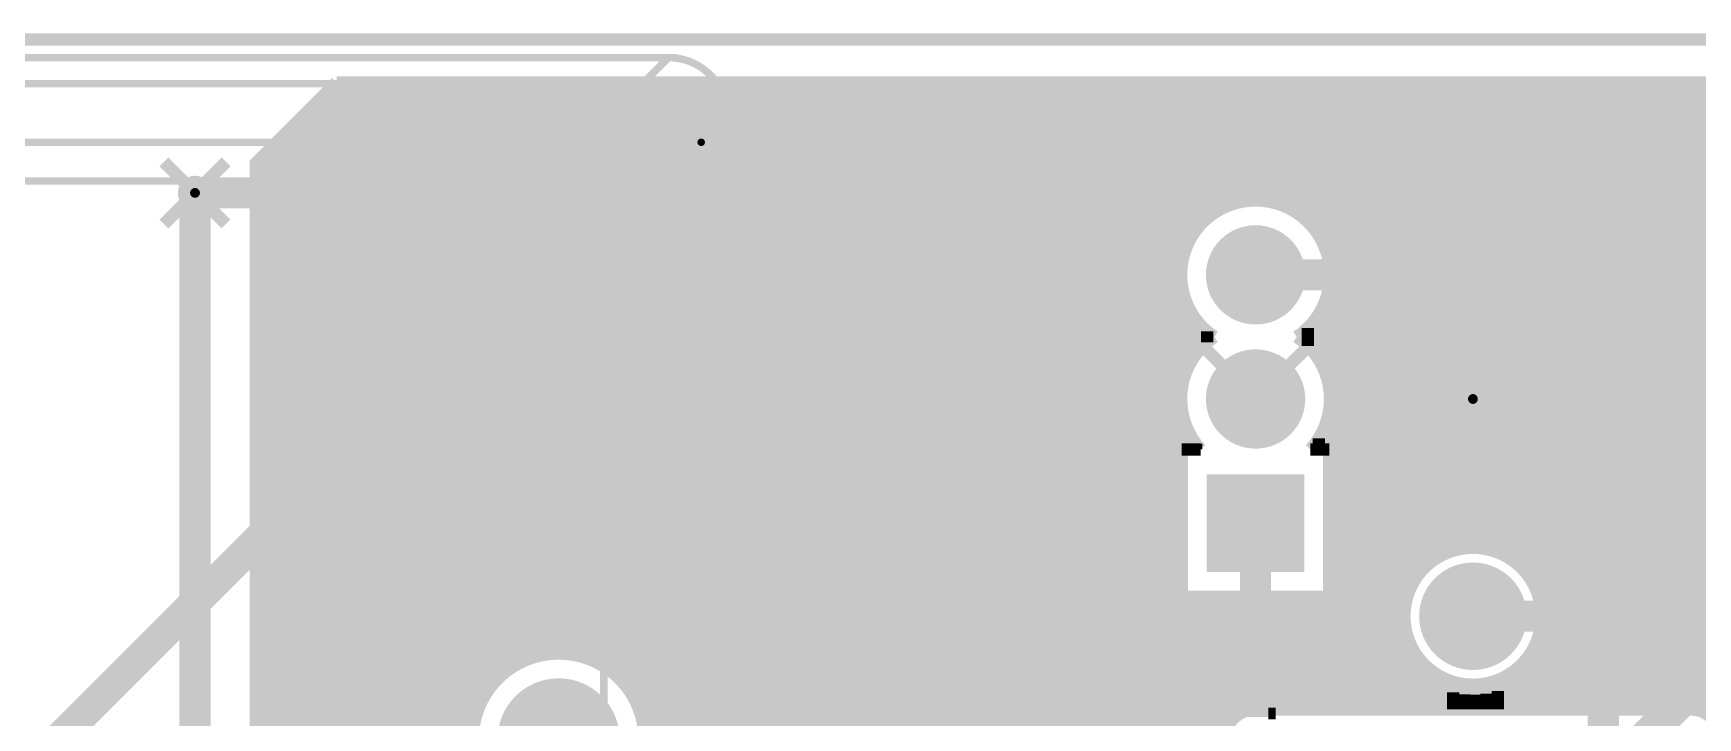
# Model space of a CAD drawing. Extents: x -20 to 155, y -91 to 215.
# Drawn here: x 91.21 to 125.25, y 201.12 to 215.13 of the extents above; entities that cross this region are included whole.
import ezdxf

# ---------------------------------------------------------------- set-up
doc = ezdxf.new("R2010")
doc.units = 0
doc.header["$MEASUREMENT"] = 0
doc.layers.get('0').update_dxf_attribs({"linetype": 'CONTINUOUS'})
for name, color, linetype in [('25-334-0_BOT', 7, 'CONTINUOUS'), ('25-334-0_DRD', 7, 'CONTINUOUS'), ('25-334-0_DRL', 2, 'CONTINUOUS'), ('25-334-0_IN1', 4, 'CONTINUOUS'), ('25-334-0_IN2', 3, 'CONTINUOUS'), ('25-334-0_SMB', 5, 'CONTINUOUS'), ('25-334-0_SMT', 10, 'CONTINUOUS'), ('25-334-0_SPT', 14, 'CONTINUOUS'), ('25-334-0_SST', 12, 'CONTINUOUS'), ('25-334-0_TOP', 11, 'CONTINUOUS'), ('THRUHOLE_TAP', 15, 'CONTINUOUS')]:
    doc.layers.add(name, color=color, linetype=linetype)

# ---------------------------------------------------------------- blocks, each defined once
blk = doc.blocks.new('ROUND_7')
at = {"const_width": 1.016}
blk.add_lwpolyline([(-0.508, 0, 1), (0.508, 0, 1)], format="xyb", close=True, dxfattribs=at)
blk = doc.blocks.new('ROUND_19')
at = {"const_width": 1.24968}
blk.add_lwpolyline([(-0.62484, 0, 1), (0.62484, 0, 1)], format="xyb", close=True, dxfattribs=at)
blk = doc.blocks.new('ROUND_28')
at = {"const_width": 1.09982}
blk.add_lwpolyline([(-0.54991, 0, 1), (0.54991, 0, 1)], format="xyb", close=True, dxfattribs=at)
blk = doc.blocks.new('SQUARE_32')
blk.add_solid([(0.99949, 0.99949), (0.99949, -0.99949), (-0.99949, 0.99949), (-0.99949, -0.99949)])
blk = doc.blocks.new('ROUND_66')
at = {"const_width": 0.35052}
blk.add_lwpolyline([(-0.17526, 0, 1), (0.17526, 0, 1)], format="xyb", close=True, dxfattribs=at)
blk = doc.blocks.new('ROUND_3')
at = {"const_width": 0.50038}
blk.add_lwpolyline([(-0.25019, 0, 1), (0.25019, 0, 1)], format="xyb", close=True, dxfattribs=at)
blk = doc.blocks.new('ROUND_72')
at = {"const_width": 0.7493}
blk.add_lwpolyline([(-0.37465, 0, 1), (0.37465, 0, 1)], format="xyb", close=True, dxfattribs=at)
blk = doc.blocks.new('ROUND_80')
at = {"const_width": 0.54991}
blk.add_lwpolyline([(-0.274954, 0, 1), (0.274954, 0, 1)], format="xyb", close=True, dxfattribs=at)
blk = doc.blocks.new('ROUND_87')
at = {"const_width": 0.10033}
blk.add_lwpolyline([(-0.050164, 0, 1), (0.050164, 0, 1)], format="xyb", close=True, dxfattribs=at)
blk = doc.blocks.new('RECTANGLE_4')
blk.add_solid([(1.30048, 0.6477), (1.30048, -0.6477), (-1.30048, 0.6477), (-1.30048, -0.6477)])
blk = doc.blocks.new('RECTANGLE_5')
blk.add_solid([(0.4826, 0.4064), (0.4826, -0.4064), (-0.4826, 0.4064), (-0.4826, -0.4064)])
blk = doc.blocks.new('RECTANGLE_10')
blk.add_solid([(0.9017, 0.508), (0.9017, -0.508), (-0.9017, 0.508), (-0.9017, -0.508)])
blk = doc.blocks.new('ROUND_70')
at = {"const_width": 0.0762}
blk.add_lwpolyline([(-0.0381, 0, 1), (0.0381, 0, 1)], format="xyb", close=True, dxfattribs=at)
blk = doc.blocks.new('ROUND_75')
at = {"const_width": 0.10033}
blk.add_lwpolyline([(-0.050164, 0, 1), (0.050164, 0, 1)], format="xyb", close=True, dxfattribs=at)

msp = doc.modelspace()

# ---------------------------------------------------------------- linework, layer by layer
at = {"layer": '25-334-0_BOT', "const_width": 0.254}
for points in [[(97.409, 214.122), (95.758, 212.471), (95.758, 192.024), (86.487, 182.753)], [(97.3836, 214.0966), (97.3836, 179.0446)], [(131.91744, 214.122), (97.409, 214.122)], [(97.6122, 214.122), (97.6122, 179.0446)], [(97.8408, 214.122), (97.8408, 179.0446)], [(98.0694, 214.122), (98.0694, 179.0446)], [(98.298, 214.122), (98.298, 179.0446)], [(98.5266, 214.122), (98.5266, 179.0446)], [(98.7552, 214.122), (98.7552, 179.0446)], [(98.9838, 214.122), (98.9838, 179.0446)], [(99.2124, 214.122), (99.2124, 179.0446)], [(99.441, 214.122), (99.441, 179.0446)], [(99.6696, 214.122), (99.6696, 179.0446)], [(99.8982, 214.122), (99.8982, 179.0446)], [(100.1268, 214.122), (100.1268, 179.0446)], [(100.3554, 214.122), (100.3554, 201.41692)], [(100.584, 214.122), (100.584, 201.78522)], [(100.8126, 214.122), (100.8126, 202.0189)], [(101.0412, 214.122), (101.0412, 202.184)], [(101.2698, 214.122), (101.2698, 202.2983)], [(101.4984, 214.122), (101.4984, 202.37704)], [(101.727, 214.122), (101.727, 202.42276)], [(101.9556, 214.122), (101.9556, 202.43546)], [(102.1842, 214.122), (102.1842, 202.42022)], [(102.4128, 214.122), (102.4128, 202.3745)], [(102.6414, 214.122), (102.6414, 202.29576)], [(102.87, 214.122), (102.87, 202.17638)], [(103.0986, 214.122), (103.0986, 202.00874)], [(103.3272, 214.122), (103.3272, 201.77252)], [(103.5558, 214.122), (103.5558, 201.39406)], [(103.7844, 214.122), (103.7844, 179.0446)], [(104.013, 214.122), (104.013, 179.0446)], [(104.2416, 214.122), (104.2416, 179.0446)], [(104.4702, 214.122), (104.4702, 179.0446)], [(104.6988, 214.122), (104.6988, 179.0446)], [(104.9274, 214.122), (104.9274, 179.0446)], [(105.156, 214.122), (105.156, 179.0446)], [(105.3846, 214.122), (105.3846, 179.0446)], [(105.6132, 214.122), (105.6132, 179.0446)], [(105.8418, 214.122), (105.8418, 179.0446)], [(106.0704, 214.122), (106.0704, 179.0446)], [(106.299, 214.122), (106.299, 179.0446)], [(106.5276, 214.122), (106.5276, 179.0446)], [(106.7562, 214.122), (106.7562, 179.0446)], [(106.9848, 214.122), (106.9848, 179.0446)], [(107.2134, 214.122), (107.2134, 179.0446)], [(107.442, 214.122), (107.442, 179.0446)], [(107.6706, 214.122), (107.6706, 179.0446)], [(107.8992, 214.122), (107.8992, 179.0446)], [(108.1278, 214.122), (108.1278, 179.0446)], [(108.3564, 214.122), (108.3564, 179.0446)], [(108.585, 214.122), (108.585, 179.0446)], [(108.8136, 214.122), (108.8136, 179.0446)], [(109.0422, 214.122), (109.0422, 179.0446)], [(109.2708, 214.122), (109.2708, 179.0446)], [(109.4994, 214.122), (109.4994, 179.0446)], [(109.728, 214.122), (109.728, 179.0446)], [(109.9566, 214.122), (109.9566, 179.0446)], [(110.1852, 214.122), (110.1852, 179.0446)], [(110.4138, 214.122), (110.4138, 179.0446)], [(110.6424, 214.122), (110.6424, 179.0446)], [(110.871, 214.122), (110.871, 179.0446)], [(111.0996, 214.122), (111.0996, 179.0446)], [(111.3282, 214.122), (111.3282, 179.0446)], [(111.5568, 214.122), (111.5568, 179.0446)], [(111.7854, 214.122), (111.7854, 179.0446)], [(112.014, 214.122), (112.014, 179.0446)], [(112.2426, 214.122), (112.2426, 179.0446)], [(112.4712, 214.122), (112.4712, 179.0446)], [(112.6998, 214.122), (112.6998, 179.0446)], [(112.9284, 214.122), (112.9284, 179.0446)], [(113.157, 214.122), (113.157, 179.0446)], [(113.3856, 214.122), (113.3856, 179.18938)], [(113.6142, 214.122), (113.6142, 179.2732)], [(113.8428, 214.122), (113.8428, 179.29098)], [(114.0714, 214.122), (114.0714, 179.24526)], [(114.3, 214.122), (114.3, 179.12588)], [(114.5286, 214.122), (114.5286, 178.87442)], [(114.7572, 214.122), (114.7572, 210.65998)], [(114.9858, 214.122), (114.9858, 211.0994)], [(115.2144, 214.122), (115.2144, 211.34324)], [(115.443, 214.122), (115.443, 211.50326)], [(115.6716, 214.122), (115.6716, 211.61248)], [(115.9002, 214.122), (115.9002, 211.67852)], [(116.1288, 214.122), (116.1288, 211.70646)], [(116.3574, 214.122), (116.3574, 211.70138)], [(116.586, 214.122), (116.586, 211.66074)], [(116.8146, 214.122), (116.8146, 211.582)], [(117.0432, 214.122), (117.0432, 211.45754)], [(117.2718, 214.122), (117.2718, 211.27212)], [(117.5004, 214.122), (117.5004, 210.98764)], [(117.729, 214.122), (117.729, 201.295)], [(117.9576, 214.122), (117.9576, 201.295)], [(118.1862, 214.122), (118.1862, 201.295)], [(118.4148, 214.122), (118.4148, 201.295)], [(118.6434, 214.122), (118.6434, 201.295)], [(118.872, 214.122), (118.872, 201.295)], [(119.1006, 214.122), (119.1006, 203.62926)], [(119.3292, 214.122), (119.3292, 204.11694)], [(119.5578, 214.122), (119.5578, 204.37856)], [(119.7864, 214.122), (119.7864, 204.55636)], [(120.015, 214.122), (120.015, 204.67574)], [(120.2436, 214.122), (120.2436, 204.75448)], [(120.4722, 214.122), (120.4722, 204.79766)], [(120.7008, 214.122), (120.7008, 204.80782)], [(120.9294, 214.122), (120.9294, 204.78242)], [(121.158, 214.122), (121.158, 204.724)], [(121.3866, 214.122), (121.3866, 204.62748)], [(121.6152, 214.122), (121.6152, 204.48524)], [(121.8438, 214.122), (121.8438, 204.27696)], [(122.0724, 214.122), (122.0724, 203.9493)], [(122.301, 214.122), (122.301, 201.295)], [(122.5296, 214.122), (122.5296, 201.295)], [(122.7582, 214.122), (122.7582, 201.295)], [(122.9868, 214.122), (122.9868, 201.295)], [(123.2154, 214.122), (123.2154, 201.295)], [(123.444, 214.122), (123.444, 201.295)], [(123.6726, 214.122), (123.6726, 201.295)], [(123.9012, 214.122), (123.9012, 201.295)], [(124.1298, 214.122), (124.1298, 201.295)], [(124.3584, 214.122), (124.3584, 201.295)], [(124.587, 214.122), (124.587, 201.295)], [(124.8156, 214.122), (124.8156, 201.295)], [(125.0442, 214.122), (125.0442, 201.295)], [(125.2728, 214.122), (125.2728, 201.2696)], [(131.48056, 213.75624), (97.04324, 213.75624)], [(97.155, 213.868), (97.155, 179.0446)], [(131.71678, 213.98484), (97.27184, 213.98484)], [(96.6978, 213.4108), (96.6978, 179.0446)], [(131.32054, 213.52764), (96.81464, 213.52764)], [(96.9264, 213.6394), (96.9264, 179.0446)], [(131.14528, 213.07044), (96.35744, 213.07044)], [(96.4692, 213.1822), (96.4692, 179.0446)], [(131.21386, 213.29904), (96.58604, 213.29904)], [(96.012, 212.725), (96.012, 179.0446)], [(131.11226, 212.84184), (96.12884, 212.84184)], [(96.2406, 212.9536), (96.2406, 179.0446)], [(131.14274, 212.38464), (95.758, 212.38464)], [(95.7834, 212.4964), (95.7834, 179.0446)], [(131.10972, 212.61324), (95.90024, 212.61324)], [(131.21132, 212.15604), (95.758, 212.15604)], [(131.318, 211.92744), (95.758, 211.92744)], [(116.02974, 211.69884), (95.758, 211.69884)], [(131.47548, 211.69884), (116.37772, 211.69884)], [(115.38712, 211.47024), (95.758, 211.47024)], [(131.70916, 211.47024), (117.02288, 211.47024)], [(115.10772, 211.24164), (95.758, 211.24164)], [(114.92484, 211.01304), (95.758, 211.01304)], [(132.0927, 211.24164), (117.30228, 211.24164)], [(138.2014, 211.01304), (117.48262, 211.01304)], [(114.80292, 210.78444), (95.758, 210.78444)], [(138.13028, 210.78444), (117.60454, 210.78444)], [(114.72672, 210.55584), (95.758, 210.55584)], [(114.68608, 210.32724), (95.758, 210.32724)], [(138.09726, 210.55584), (117.68328, 210.55584)], [(138.09472, 210.32724), (117.72138, 210.32724)], [(114.68354, 210.09864), (95.758, 210.09864)], [(138.1252, 210.09864), (117.72646, 210.09864)], [(114.71402, 209.87004), (95.758, 209.87004)], [(114.78006, 209.64144), (95.758, 209.64144)], [(114.7572, 209.70748), (114.7572, 208.11998)], [(138.29792, 209.64144), (117.6274, 209.64144)], [(138.19124, 209.87004), (117.69598, 209.87004)], [(114.88928, 209.41284), (95.758, 209.41284)], [(114.9858, 209.2706), (114.9858, 208.5594)], [(117.5004, 209.38236), (117.5004, 208.44764)], [(138.3411, 209.41284), (117.51818, 209.41284)], [(115.05438, 209.18424), (95.758, 209.18424)], [(115.3033, 208.95564), (95.758, 208.95564)], [(115.2144, 209.02676), (115.2144, 208.80324)], [(138.3411, 208.95564), (117.1067, 208.95564)], [(117.2718, 209.09534), (117.2718, 208.73212)], [(138.3411, 209.18424), (117.35308, 209.18424)], [(115.13058, 208.72704), (95.758, 208.72704)], [(115.12804, 208.72196), (116.205, 207.645)], [(117.28196, 208.72196), (116.205, 207.645)], [(138.3411, 208.72704), (117.27688, 208.72704)], [(114.94262, 208.49844), (95.758, 208.49844)], [(114.81562, 208.26984), (95.758, 208.26984)], [(138.3411, 208.49844), (117.46738, 208.49844)], [(138.3411, 208.26984), (117.59438, 208.26984)], [(114.7318, 208.04124), (95.758, 208.04124)], [(138.3411, 208.04124), (117.67566, 208.04124)], [(114.68862, 207.81264), (95.758, 207.81264)], [(114.681, 207.58404), (95.758, 207.58404)], [(138.3411, 207.81264), (117.71884, 207.81264)], [(138.3411, 207.58404), (117.72646, 207.58404)], [(114.70894, 207.35544), (95.758, 207.35544)], [(138.3411, 207.35544), (117.70106, 207.35544)], [(114.77244, 207.12684), (95.758, 207.12684)], [(114.87658, 206.89824), (95.758, 206.89824)], [(114.7572, 207.16748), (114.7572, 206.61376)], [(138.96086, 206.89824), (117.53342, 206.89824)], [(138.3411, 207.12684), (117.63756, 207.12684)], [(115.03406, 206.66964), (95.758, 206.66964)], [(114.69624, 206.61376), (114.69624, 203.59624)], [(115.08232, 206.61376), (114.69624, 206.61376)], [(114.9858, 206.7306), (114.9858, 206.61376)], [(117.71376, 206.61376), (117.32514, 206.61376)], [(138.69162, 206.66964), (117.37594, 206.66964)], [(117.5004, 206.84236), (117.5004, 206.61376)], [(117.71376, 206.61376), (117.71376, 203.59624)], [(114.69624, 206.44104), (95.758, 206.44104)], [(114.69624, 206.21244), (95.758, 206.21244)], [(138.52398, 206.44104), (117.71376, 206.44104)], [(138.41984, 206.21244), (117.71376, 206.21244)], [(114.69624, 205.98384), (95.758, 205.98384)], [(138.36142, 205.98384), (117.71376, 205.98384)], [(114.69624, 205.75524), (95.758, 205.75524)], [(114.69624, 205.52664), (95.758, 205.52664)], [(138.3411, 205.75524), (117.71376, 205.75524)], [(138.36142, 205.52664), (117.71376, 205.52664)], [(114.69624, 205.29804), (95.758, 205.29804)], [(138.42238, 205.29804), (117.71376, 205.29804)], [(114.69624, 205.06944), (95.758, 205.06944)], [(114.69624, 204.84084), (95.758, 204.84084)], [(138.52906, 205.06944), (117.71376, 205.06944)], [(138.68908, 204.84084), (117.71376, 204.84084)], [(114.69624, 204.61224), (95.758, 204.61224)], [(119.88038, 204.61224), (117.71376, 204.61224)], [(138.45794, 204.61224), (121.41708, 204.61224)], [(114.69624, 204.38364), (95.758, 204.38364)], [(114.69624, 204.15504), (95.758, 204.15504)], [(119.56288, 204.38364), (117.71376, 204.38364)], [(119.35714, 204.15504), (117.71376, 204.15504)], [(138.30046, 204.38364), (121.73712, 204.38364)], [(138.19378, 204.15504), (121.94286, 204.15504)], [(114.69624, 203.92644), (95.758, 203.92644)], [(119.2149, 203.92644), (117.71376, 203.92644)], [(138.12774, 203.92644), (122.08256, 203.92644)], [(114.69624, 203.69784), (95.758, 203.69784)], [(119.06504, 203.46924), (95.758, 203.46924)], [(117.71376, 203.59624), (114.69624, 203.59624)], [(114.7572, 203.59624), (114.7572, 166.1922)], [(114.9858, 203.59624), (114.9858, 166.4208)], [(115.2144, 203.59624), (115.2144, 166.6494)], [(115.443, 203.59624), (115.443, 166.878)], [(115.6716, 203.59624), (115.6716, 201.0029)], [(115.9002, 203.59624), (115.9002, 201.21626)], [(116.1288, 203.59624), (116.1288, 201.28992)], [(116.3574, 203.59624), (116.3574, 201.295)], [(116.586, 203.59624), (116.586, 201.295)], [(116.8146, 203.59624), (116.8146, 201.295)], [(117.0432, 203.59624), (117.0432, 201.295)], [(117.2718, 203.59624), (117.2718, 201.295)], [(117.5004, 203.59624), (117.5004, 201.295)], [(119.12092, 203.69784), (117.71376, 203.69784)], [(138.09472, 203.69784), (122.17908, 203.69784)], [(138.09726, 203.46924), (122.23496, 203.46924)], [(119.04218, 203.24064), (95.758, 203.24064)], [(138.13028, 203.24064), (122.25782, 203.24064)], [(119.05234, 203.01204), (95.758, 203.01204)], [(119.09552, 202.78344), (95.758, 202.78344)], [(119.1006, 202.77074), (119.1006, 201.295)], [(138.30808, 202.78344), (122.20194, 202.78344)], [(138.19886, 203.01204), (122.24766, 203.01204)], [(119.1768, 202.55484), (95.758, 202.55484)], [(122.0724, 202.4507), (122.0724, 201.295)], [(138.4681, 202.55484), (122.1232, 202.55484)], [(101.33584, 202.32624), (95.758, 202.32624)], [(100.91166, 202.09764), (95.758, 202.09764)], [(119.29872, 202.32624), (102.5652, 202.32624)], [(119.47906, 202.09764), (102.98938, 202.09764)], [(119.3292, 202.28306), (119.3292, 201.295)], [(139.10056, 202.09764), (121.82094, 202.09764)], [(121.8438, 202.12304), (121.8438, 201.295)], [(138.70432, 202.32624), (121.99874, 202.32624)], [(100.65512, 201.86904), (95.758, 201.86904)], [(119.7483, 201.86904), (103.24338, 201.86904)], [(119.5578, 202.0189), (119.5578, 201.295)], [(119.7864, 201.84364), (119.7864, 201.295)], [(121.3866, 201.76998), (121.3866, 201.295)], [(141.16304, 201.86904), (121.5517, 201.86904)], [(121.6152, 201.91476), (121.6152, 201.295)], [(100.47732, 201.64044), (95.758, 201.64044)], [(100.35286, 201.41184), (95.758, 201.41184)], [(120.25884, 201.64044), (103.42118, 201.64044)], [(127.68326, 201.41184), (103.54818, 201.41184)], [(120.015, 201.72172), (120.015, 201.295)], [(120.2436, 201.64298), (120.2436, 201.295)], [(120.4722, 201.60234), (120.4722, 201.295)], [(120.7008, 201.59218), (120.7008, 201.295)], [(120.9294, 201.61504), (120.9294, 201.295)], [(128.18618, 201.64044), (121.04116, 201.64044)], [(121.158, 201.67346), (121.158, 201.295)], [(100.2665, 201.18324), (95.758, 201.18324)], [(115.84432, 201.18324), (103.63454, 201.18324)], [(125.095, 201.295), (116.205, 201.295)]]:
    msp.add_lwpolyline(points, dxfattribs=at)
for points in [[(116.205, 211.709, 0.4142136), (114.681, 210.185)], [(117.729, 210.185, 0.4142136), (116.205, 211.709)], [(114.681, 210.185, 0.2512562), (115.36198, 208.91539)], [(117.04574, 208.915, 0.2516254), (117.72807, 210.185)], [(115.36172, 208.915, 0.2512561), (114.68053, 207.645)], [(117.729, 207.645, 0.2516254), (117.04625, 208.91577)], [(114.681, 207.645, 0.1879088), (115.08263, 206.61404)], [(117.32514, 206.61376, 0.1882008), (117.72755, 207.645)], [(120.65, 204.80782, 0.4142136), (119.04218, 203.2)], [(122.25782, 203.2, 0.4142136), (120.65, 204.80782)], [(119.04218, 203.2, 0.4142136), (120.65, 201.59218)], [(120.65, 201.59218, 0.4142136), (122.25782, 203.2)], [(101.95052, 202.438, 0.4142136), (100.19284, 200.68032)], [(103.7082, 200.68032, 0.4142136), (101.95052, 202.438)], [(116.205, 201.295, 0.4142136), (115.57, 200.66)], [(125.73, 200.66, 0.4142136), (125.095, 201.295)]]:
    msp.add_lwpolyline(points, format="xyb", dxfattribs=at)
at = {"layer": '25-334-0_DRD', "const_width": 0.254}
for points in [[(-15.99946, -4.99872), (155.00096, -4.99872), (155.00096, 215.00084), (-4.99872, 215.00084), (-4.99872, 189.35954), (-15.99946, 189.35954), (-15.99946, -4.99872)], [(95.1484, 212.4964), (93.8784, 211.2264)], [(95.1484, 211.2264), (93.8784, 212.4964)], [(115.57, 210.82), (115.57, 209.55)], [(116.84, 210.82), (115.57, 210.82)], [(116.205, 210.82), (116.205, 209.55)], [(116.84, 209.55), (116.84, 210.82)], [(116.84, 210.185), (115.57, 210.185)], [(115.57, 209.55), (116.84, 209.55)], [(115.57, 208.28), (115.57, 207.01)], [(116.84, 208.28), (115.57, 208.28)], [(116.205, 208.28), (116.205, 207.01)], [(116.84, 207.01), (116.84, 208.28)], [(121.285, 208.28), (120.015, 207.01)], [(121.285, 207.01), (120.015, 208.28)], [(116.84, 207.645), (115.57, 207.645)], [(115.57, 207.01), (116.84, 207.01)], [(115.57, 205.74), (115.57, 204.47)], [(116.84, 205.74), (115.57, 205.74)], [(116.205, 205.74), (116.205, 204.47)], [(116.84, 204.47), (116.84, 205.74)], [(116.84, 205.105), (115.57, 205.105)], [(115.57, 204.47), (116.84, 204.47)], [(120.65, 203.835), (120.015, 203.2)], [(121.285, 203.2), (120.65, 203.835)], [(120.015, 203.2), (120.65, 202.565)], [(120.65, 202.565), (121.285, 203.2)], [(101.31552, 200.42632), (101.95052, 201.06132)], [(101.95052, 201.06132), (102.58552, 200.42632)]]:
    msp.add_lwpolyline(points, dxfattribs=at)
at = {"layer": '25-334-0_DRL', "const_width": 0.254}
msp.add_lwpolyline([(-15.99946, -4.99872), (155.00096, -4.99872), (155.00096, 215.00084), (-4.99872, 215.00084), (-4.99872, 189.35954), (-15.99946, 189.35954), (-15.99946, -4.99872)], dxfattribs=at)
at = {"layer": '25-334-0_IN2', "const_width": 0.635}
msp.add_lwpolyline([(94.5134, 211.8614), (94.5134, 162.5092)], dxfattribs=at)
at = {"layer": '25-334-0_SST'}
for points, const_width in [([(60.89904, 214.63), (104.20096, 214.63), (103.66756, 214.0966)], 0.1524), ([(104.86644, 212.89772), (103.66756, 212.89772), (61.43244, 212.89772), (61.43244, 190.96228), (103.66756, 190.96228), (103.66756, 212.89772), (103.66756, 214.0966), (61.43244, 214.0966)], 0.1524), ([(105.39984, 190.42888), (104.86644, 190.96228), (104.86644, 212.89772), (105.39984, 213.43112), (105.39984, 190.42888)], 0.1524), ([(118.20398, 201.74966), (118.40464, 201.74458), (118.40464, 213.54034), (110.51032, 213.54034), (110.51032, 201.74966), (118.20398, 201.74966)], 0.20066), ([(107.188, 212.852), (109.982, 212.852), (109.982, 207.518), (107.188, 207.518), (107.188, 212.852)], 0.1524), ([(120.36806, 212.3313), (120.20042, 212.39226), (120.20042, 212.74786), (120.36806, 212.80628), (121.04624, 212.80628), (121.21642, 212.74786), (121.21642, 212.39226), (121.04624, 212.3313)], 0.1524), ([(123.56084, 212.19922), (123.39066, 212.25764), (123.39066, 212.61324), (123.56084, 212.67166), (124.23648, 212.67166), (124.40666, 212.61324), (124.40666, 212.25764), (124.23648, 212.19922)], 0.1524), ([(62.22492, 191.75476), (100.8761, 191.75476), (102.87508, 193.75374), (102.87508, 212.10524), (62.22492, 212.10524), (62.22492, 191.75476)], 0.1524), ([(120.70842, 211.90966), (120.70842, 211.55406), (120.53824, 211.4931), (120.36806, 211.4931), (120.20042, 211.55406), (120.20042, 211.90966), (120.36806, 211.96808), (120.53824, 211.96808), (121.21642, 211.73186)], 0.1524), ([(123.56084, 211.83346), (123.39066, 211.77504), (123.39066, 211.41944), (123.56084, 211.36102), (123.89866, 211.36102), (124.06884, 211.47786), (124.06884, 211.83346), (124.40666, 211.83346), (124.40666, 211.36102)], 0.1524), ([(121.4755, 208.0895), (121.4755, 211.0105), (119.8372, 211.0105), (119.8372, 208.0895), (121.4755, 208.0895)], 0.1524), ([(122.682, 205.74), (125.349, 205.74), (125.349, 210.82), (122.301, 210.82), (122.301, 205.74), (122.682, 205.74)], 0.1524), ([(108.43006, 207.07096), (108.43006, 206.71536), (108.5977, 206.59598), (108.76788, 206.59598), (108.93806, 206.71536), (108.93806, 207.07096), (107.92206, 207.07096)], 0.1524), ([(108.43006, 206.77378), (107.92206, 206.59598)], 0.1524), ([(119.87784, 206.41818), (119.03202, 206.41818), (118.86184, 206.4766), (118.86184, 206.8322), (119.03202, 206.89316), (119.87784, 206.89316)], 0.1524), ([(108.25988, 205.75778), (108.25988, 206.23276), (108.93806, 205.994), (108.93806, 205.87716), (107.92206, 205.87716)], 0.1524), ([(119.03202, 206.05496), (118.86184, 205.994), (118.86184, 205.6384), (119.03202, 205.57998), (119.36984, 205.57998), (119.54002, 205.69936), (119.54002, 206.05496), (119.87784, 206.05496), (119.87784, 205.57998)], 0.1524), ([(123.55576, 203.73594), (123.55576, 204.21092)], 0.1524), ([(122.53976, 203.9747), (123.55576, 203.9747)], 0.1524), ([(117.44198, 203.12888), (117.44198, 202.16114)], 0.20066), ([(117.62232, 203.15428), (117.62232, 202.1332)], 0.20066), ([(123.04776, 203.37272), (123.04776, 203.01712), (123.21794, 202.89774), (123.38812, 202.89774), (123.55576, 203.01712), (123.55576, 203.37272), (122.53976, 203.37272)], 0.1524), ([(118.07444, 202.84186), (117.13464, 202.84186)], 0.20066), ([(117.26164, 203.0222), (117.26164, 202.26528)], 0.20066), ([(117.94744, 203.0222), (117.26164, 203.0222)], 0.20066), ([(117.80266, 203.11364), (117.80266, 202.17384)], 0.20066), ([(117.98046, 202.98664), (117.98046, 202.30084)], 0.20066), ([(118.11508, 202.66152), (117.094, 202.66152)], 0.20066), ([(118.08714, 202.48118), (117.1194, 202.48118)], 0.20066), ([(122.53976, 202.05954), (122.53976, 202.53452), (123.21794, 202.05954), (123.38812, 202.05954), (123.55576, 202.1205), (123.55576, 202.4761), (123.38812, 202.53452)], 0.1524), ([(117.983, 202.30338), (117.22608, 202.30338)], 0.20066), ([(124.5616, 194.691), (124.5616, 201.549), (115.4684, 201.549), (115.4684, 194.691), (124.5616, 194.691)], 0.1524), ([(116.54282, 201.21118), (115.52682, 201.21118), (115.697, 201.0918)], 0.1524), ([(116.54282, 201.32802), (116.54282, 201.0918)], 0.1524)]:
    msp.add_lwpolyline(points, dxfattribs=dict(at, const_width=const_width))
for points, const_width in [([(105.39984, 213.43112, 0.4142136), (104.20096, 214.63)], 0.1524), ([(104.86644, 212.89772, 0.4142136), (103.66756, 214.0966)], 0.1524), ([(120.65, 204.60208, 0.4142136), (119.24792, 203.2)], 0.254), ([(122.05208, 203.2, 0.4142136), (120.65, 204.60208)], 0.254), ([(117.60454, 203.15428, 0.4142136), (117.094, 202.64374)], 0.20066), ([(118.11508, 202.64374, 0.4142136), (117.60454, 203.15428)], 0.20066), ([(119.24792, 203.2, 0.4142136), (120.65, 201.79792)], 0.254), ([(120.65, 201.79792, 0.4142136), (122.05208, 203.2)], 0.254), ([(117.094, 202.64374, 0.4142136), (117.60454, 202.1332)], 0.20066), ([(117.60454, 202.1332, 0.4142136), (118.11508, 202.64374)], 0.20066)]:
    msp.add_lwpolyline(points, format="xyb", dxfattribs=dict(at, const_width=const_width))
at = {"layer": '25-334-0_TOP'}
for points, const_width in [([(128.27, 211.8614), (128.27, 211.963), (126.746, 213.487), (110.109, 213.487), (108.585, 211.963), (108.585, 211.8614)], 0.635), ([(80.01, 179.1462), (80.01, 188.976), (101.219, 210.185), (111.506, 210.185), (113.538, 212.217), (123.063, 212.217), (123.825, 211.455), (123.825, 209.931)], 0.635), ([(108.585, 211.8614), (94.5134, 211.8614)], 0.635), ([(120.65, 210.2612), (120.5738, 210.185), (116.205, 210.185)], 0.635), ([(120.65, 210.2612), (123.4948, 210.2612), (123.825, 209.931)], 0.635), ([(123.825, 209.931), (125.095, 209.931), (126.238, 208.788), (126.238, 202.819), (123.825, 200.406), (123.317, 200.406), (123.8758, 200.406), (126.2634, 202.7936), (128.27, 202.7936)], 0.635), ([(108.585, 208.5086), (108.585, 203.327), (106.807, 201.549), (106.807, 195.58), (107.95, 194.437), (107.95, 192.94856)], 0.635), ([(123.825, 206.629), (121.666, 206.629), (120.65, 207.645), (120.65, 208.8388)], 0.3048), ([(120.65, 207.645), (120.65, 208.8388)], 0.3048), ([(114.3, 192.94856), (114.935, 193.58356), (114.935, 201.168), (116.205, 202.438), (116.205, 205.105)], 0.635), ([(123.317, 200.406), (123.317, 202.438), (122.555, 203.2), (120.65, 203.2)], 0.635), ([(107.95, 192.94856), (107.85856, 193.04), (106.934, 193.04), (101.95052, 198.02348), (101.95052, 200.68032)], 1.27)]:
    msp.add_lwpolyline(points, dxfattribs=dict(at, const_width=const_width))

# ---------------------------------------------------------------- block references
at = {"layer": '25-334-0_BOT'}
for name, p in [('ROUND_66', (94.5134, 211.8614)), ('ROUND_7', (116.205, 210.185)), ('ROUND_7', (116.205, 207.645)), ('ROUND_66', (120.65, 207.645)), ('SQUARE_32', (116.205, 205.105)), ('ROUND_28', (120.65, 203.2)), ('ROUND_19', (101.95052, 200.68032))]:
    msp.add_blockref(name, p, dxfattribs=at)
at = {"layer": '25-334-0_DRL'}
for name, p in [('ROUND_87', (94.5134, 211.8614)), ('ROUND_80', (116.205, 210.185)), ('ROUND_80', (116.205, 207.645)), ('ROUND_87', (120.65, 207.645)), ('ROUND_80', (116.205, 205.105)), ('ROUND_3', (120.65, 203.2)), ('ROUND_72', (101.95052, 200.68032))]:
    msp.add_blockref(name, p, dxfattribs=at)
at = {"layer": '25-334-0_IN1'}
for name, p in [('ROUND_66', (94.5134, 211.8614)), ('ROUND_7', (116.205, 210.185)), ('ROUND_7', (116.205, 207.645)), ('ROUND_66', (120.65, 207.645)), ('SQUARE_32', (116.205, 205.105)), ('ROUND_28', (120.65, 203.2)), ('ROUND_19', (101.95052, 200.68032))]:
    msp.add_blockref(name, p, dxfattribs=at)
at = {"layer": '25-334-0_IN2'}
for name, p in [('ROUND_66', (94.5134, 211.8614)), ('ROUND_7', (116.205, 210.185)), ('ROUND_7', (116.205, 207.645)), ('ROUND_66', (120.65, 207.645)), ('SQUARE_32', (116.205, 205.105)), ('ROUND_28', (120.65, 203.2)), ('ROUND_19', (101.95052, 200.68032))]:
    msp.add_blockref(name, p, dxfattribs=at)
at = {"layer": '25-334-0_SMB'}
for name, p in [('ROUND_7', (116.205, 210.185)), ('ROUND_7', (116.205, 207.645)), ('SQUARE_32', (116.205, 205.105)), ('ROUND_28', (120.65, 203.2)), ('ROUND_19', (101.95052, 200.68032))]:
    msp.add_blockref(name, p, dxfattribs=at)
at = {"layer": '25-334-0_SMT'}
for name, p in [('RECTANGLE_10', (108.585, 211.8614)), ('ROUND_7', (116.205, 210.185)), ('RECTANGLE_5', (120.65, 210.2612)), ('RECTANGLE_4', (123.825, 209.931)), ('RECTANGLE_10', (108.585, 208.5086)), ('RECTANGLE_5', (120.65, 208.8388)), ('ROUND_7', (116.205, 207.645)), ('RECTANGLE_4', (123.825, 206.629)), ('SQUARE_32', (116.205, 205.105)), ('ROUND_28', (120.65, 203.2)), ('ROUND_19', (101.95052, 200.68032))]:
    msp.add_blockref(name, p, dxfattribs=at)
at = {"layer": '25-334-0_SPT'}
for name, p in [('RECTANGLE_10', (108.585, 211.8614)), ('RECTANGLE_5', (120.65, 210.2612)), ('RECTANGLE_4', (123.825, 209.931)), ('RECTANGLE_10', (108.585, 208.5086)), ('RECTANGLE_5', (120.65, 208.8388)), ('RECTANGLE_4', (123.825, 206.629))]:
    msp.add_blockref(name, p, dxfattribs=at)
at = {"layer": '25-334-0_SST'}
msp.add_blockref('ROUND_70', (104.86644, 212.89772), dxfattribs=at)
at = {"layer": '25-334-0_TOP'}
for name, p in [('ROUND_66', (94.5134, 211.8614)), ('RECTANGLE_10', (108.585, 211.8614)), ('ROUND_7', (116.205, 210.185)), ('RECTANGLE_5', (120.65, 210.2612)), ('RECTANGLE_4', (123.825, 209.931)), ('RECTANGLE_10', (108.585, 208.5086)), ('RECTANGLE_5', (120.65, 208.8388)), ('ROUND_7', (116.205, 207.645)), ('ROUND_66', (120.65, 207.645)), ('RECTANGLE_4', (123.825, 206.629)), ('SQUARE_32', (116.205, 205.105)), ('ROUND_28', (120.65, 203.2)), ('ROUND_19', (101.95052, 200.68032))]:
    msp.add_blockref(name, p, dxfattribs=at)
at = {"layer": 'THRUHOLE_TAP'}
for name, p in [('ROUND_75', (94.5134, 211.8614)), ('ROUND_80', (116.205, 210.185)), ('ROUND_80', (116.205, 207.645)), ('ROUND_75', (120.65, 207.645)), ('ROUND_80', (116.205, 205.105)), ('ROUND_3', (120.65, 203.2)), ('ROUND_72', (101.95052, 200.68032))]:
    msp.add_blockref(name, p, dxfattribs=at)

doc.saveas('drawing.dxf')
